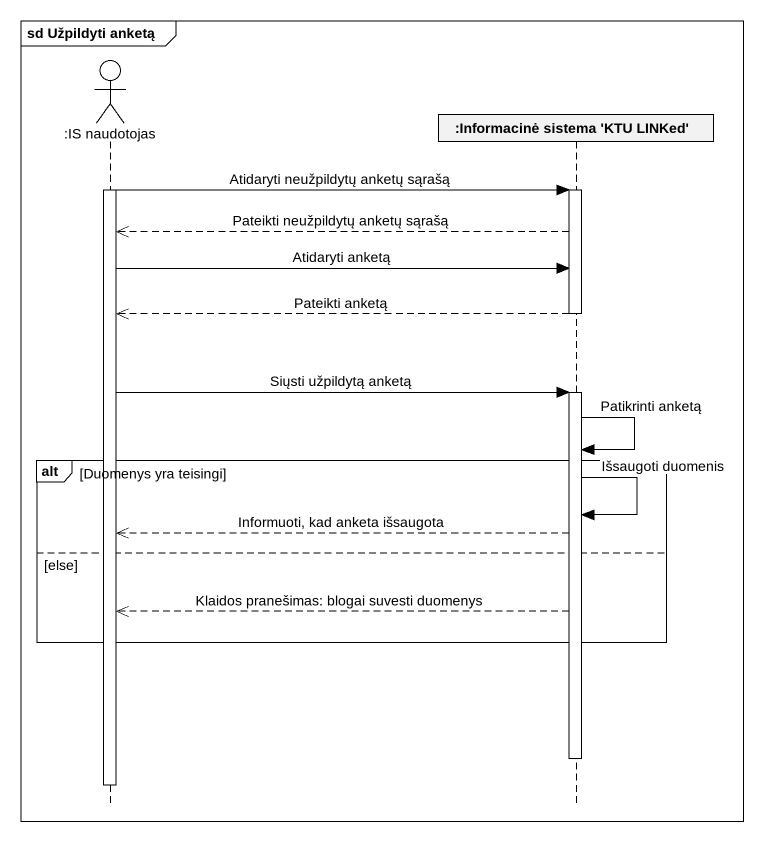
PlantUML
@startuml
mainframe sd Užpildyti anketą
hide footbox
actor ":IS naudotojas" as IS_naudotojas
participant ":Informacinė sistema 'KTU LINKed'" as Informacinė_sistema_KTU

activate IS_naudotojas
IS_naudotojas -> Informacinė_sistema_KTU : Atidaryti neužpildytų anketų sąrašą
activate Informacinė_sistema_KTU
Informacinė_sistema_KTU -->> IS_naudotojas : Pateikti neužpildytų anketų sąrašą
IS_naudotojas -> Informacinė_sistema_KTU : Atidaryti anketą
Informacinė_sistema_KTU -->> IS_naudotojas : Pateikti anketą
deactivate Informacinė_sistema_KTU
IS_naudotojas -> Informacinė_sistema_KTU : Siųsti užpildytą anketą
activate Informacinė_sistema_KTU
Informacinė_sistema_KTU -> Informacinė_sistema_KTU : Patikrinti anketą
alt Duomenys yra teisingi
  Informacinė_sistema_KTU -> Informacinė_sistema_KTU : Išsaugoti duomenis
  Informacinė_sistema_KTU -->> IS_naudotojas : Informuoti, kad anketa išsaugota
else else
  Informacinė_sistema_KTU -->> IS_naudotojas : Klaidos pranešimas: blogai suvesti duomenys
end
deactivate Informacinė_sistema_KTU
deactivate IS_naudotojas
@enduml
